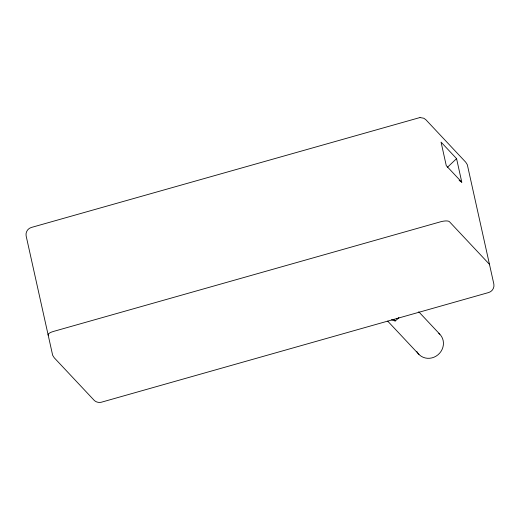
<?xml version="1.0" encoding="UTF-8"?>
<svg xmlns="http://www.w3.org/2000/svg" width="520" height="520" viewBox="0 0 520 520"><rect width="100%" height="100%" fill="white"/><g stroke="black" fill="none" stroke-linecap="round" stroke-linejoin="round"><path stroke-width="0.78" d="M447.304 167.427L456.573 158.633L441.044 142.09L446.271 165.659L461.793 182.208L456.573 158.633M391.495 319.761L395.161 320.99L398.912 317.844A14.521 13.566 -43.2 0 1 396.955 318.702M419.9 117.559L31.323 227.474C27.762 228.417 25.409 232.264 26.123 235.859L52.663 355.29L54.23 357.767L94.159 400.309C95.979 402.155 98.774 402.805 101.27 402.246L488.663 292.526C492.238 291.59 494.572 287.736 493.87 284.141L467.324 164.71L465.764 162.234L425.834 119.691L423.781 118.235L420.101 117.572M459.141 180.459L461.793 182.208M418.73 311.76L439.797 334.197M393.562 319.293L395.161 320.99M387.712 321.132L418.945 354.419M48.269 335.296A7.261 2.269 -12.5 0 1 53.378 331.461L440.772 221.741A7.261 2.269 -12.5 0 1 449.423 221.683L489.353 264.225A7.261 2.269 -12.5 0 1 489.574 264.778M438.75 333.242A14.521 13.566 -43.2 0 1 437.99 354.79A14.521 13.566 -43.2 0 1 416.851 351.559"/></g></svg>
